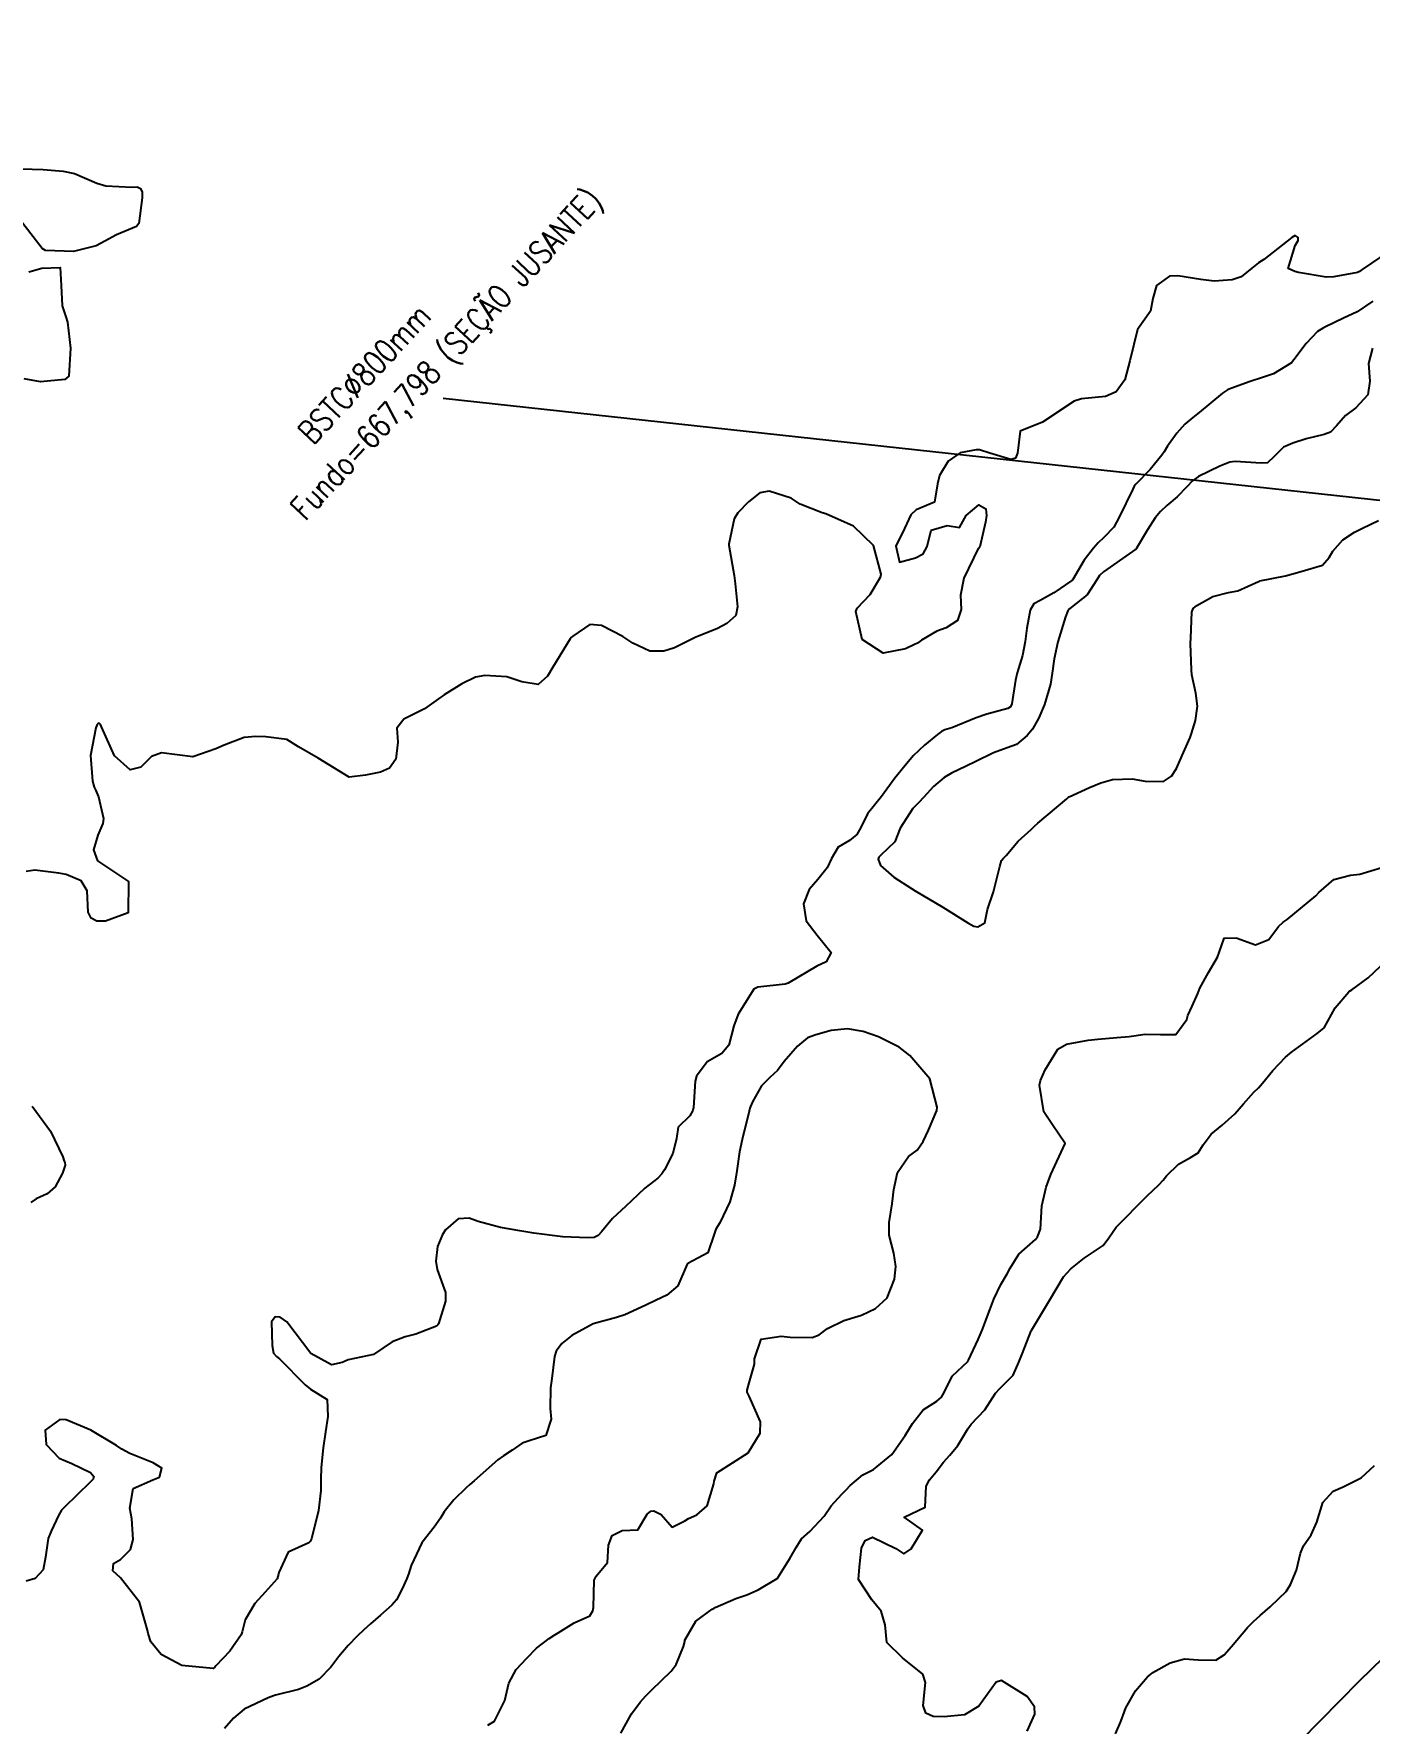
# Model space of a CAD drawing. Header units: metres. Extents: x 298520 to 308411, y 7433745 to 7450750.
# Drawn here: x 300612.4 to 300697.7, y 7446880.4 to 7446988.2 of the extents above; entities that cross this region are included whole.
import ezdxf

# ---------------------------------------------------------------- set-up
doc = ezdxf.new("R2010")
doc.units = ezdxf.units.M
doc.header["$LTSCALE"] = 10
doc.linetypes.add('CONTINUO', pattern=[0])
for name, color, linetype in [('Curvas de Nivel 1m', 11, 'Continuous'), ('Curvas de Nivel 5m', 15, 'Continuous'), ('Linha Férrea', 251, 'TRACKS'), ('TEXTO', 45, 'Continuous')]:
    doc.layers.add(name, color=color, linetype=linetype)
doc.styles.add('ROMANS', font='romans', dxfattribs={"height": 0.2})
doc.linetypes.add('TRACKS', pattern='A,0.15,[130,ltypeshp.shx,S=0.25,R=0,X=0,Y=0],0.15', length=0.3)

msp = doc.modelspace()

# ---------------------------------------------------------------- linework, layer by layer
at = {"layer": 'Curvas de Nivel 1m', "flags": 128}
for points, elevation in [([(300698.96, 7446974.33), (300697.24, 7446973.16), (300697.07, 7446973.03), (300696.95, 7446972.97), (300695.44, 7446972.68), (300694.95, 7446972.67), (300693.18, 7446972.97), (300692.95, 7446973.02), (300692.52, 7446973.21), (300692.97, 7446974.68), (300693.16, 7446975.01), (300693.16, 7446975.2), (300692.97, 7446975.32), (300692.76, 7446975.2), (300690.96, 7446973.8), (300690.62, 7446973.57), (300690.19, 7446973.24), (300689.51, 7446972.68), (300688.94, 7446972.5), (300687.79, 7446972.42), (300686.94, 7446972.51), (300685.48, 7446972.75), (300684.94, 7446972.72), (300684.11, 7446972.14), (300683.87, 7446971.31), (300683.73, 7446970.5), (300682.9, 7446969.32), (300682.41, 7446967.33), (300682.08, 7446966.12), (300681.54, 7446965.34), (300680.85, 7446965.05), (300679.33, 7446964.89), (300678.85, 7446964.74), (300676.83, 7446963.4), (300675.41, 7446962.83), (300675.24, 7446961.42), (300675.11, 7446961.11), (300674.8, 7446961.02), (300673.47, 7446961.43), (300672.81, 7446961.65), (300672.6, 7446961.65), (300671.58, 7446961.46), (300670.8, 7446960.91), (300670.26, 7446960), (300670.12, 7446959.48), (300669.94, 7446958.31), (300668.77, 7446957.82), (300668.42, 7446957.5), (300667.9, 7446956.35), (300667.46, 7446955.51), (300667.7, 7446954.48), (300668.73, 7446954.75), (300669.2, 7446955.01), (300669.46, 7446955.48), (300669.72, 7446956.51), (300670.75, 7446956.82), (300671.52, 7446956.69), (300671.95, 7446957.45), (300672.77, 7446958.13), (300673.21, 7446957.87), (300673.26, 7446957.44), (300673.18, 7446957.02), (300672.82, 7446955.44), (300672.78, 7446955.39), (300672.73, 7446955.35), (300671.8, 7446953.45), (300671.6, 7446952.36), (300671.63, 7446951.46), (300671.4, 7446950.74), (300670.68, 7446950.28), (300670.08, 7446950.07), (300669.11, 7446949.49), (300668.84, 7446949.31), (300668.66, 7446949.21), (300668.09, 7446948.93), (300666.65, 7446948.67), (300665.31, 7446949.53), (300664.9, 7446951.33), (300665, 7446951.54), (300665.83, 7446952.4), (300666.49, 7446953.52), (300666.53, 7446953.7), (300666.04, 7446955.53), (300664.75, 7446956.78), (300663, 7446957.56), (300662.76, 7446957.62), (300661.36, 7446958.18), (300660.77, 7446958.55), (300659.37, 7446959.01), (300658.78, 7446958.9), (300658.06, 7446958.33), (300657.37, 7446957.62), (300657.15, 7446957.23), (300656.81, 7446955.63), (300656.81, 7446955.55), (300657.15, 7446953.63), (300657.21, 7446953.12), (300657.35, 7446951.62), (300657.24, 7446951.07), (300656.68, 7446950.56), (300656.08, 7446950.23), (300654.66, 7446949.66), (300653.32, 7446949.01), (300652.65, 7446948.79), (300651.75, 7446948.79), (300650.66, 7446949.31), (300650.04, 7446949.72), (300648.67, 7446950.42), (300647.92, 7446950.49), (300646.84, 7446949.75), (300646.74, 7446949.67), (300646.66, 7446949.58), (300645.56, 7446947.77), (300645.22, 7446947.19), (300644.63, 7446946.67), (300643.58, 7446946.84), (300642.63, 7446947.16), (300641.22, 7446947.24), (300640.63, 7446947.12), (300639.75, 7446946.71), (300638.62, 7446946.01), (300638.53, 7446945.94), (300638.41, 7446945.85), (300637.36, 7446945.11), (300636.61, 7446944.72), (300636.04, 7446944.44), (300635.6, 7446943.88), (300635.67, 7446942.97), (300635.53, 7446941.89), (300635.14, 7446941.32), (300634.56, 7446941.07), (300633.59, 7446940.88), (300632.56, 7446940.75), (300630.57, 7446941.95), (300629.31, 7446942.69), (300628.58, 7446943.15), (300627.24, 7446943.33), (300626.59, 7446943.34), (300625.86, 7446943.28), (300624.58, 7446942.78), (300624.04, 7446942.56), (300622.57, 7446942.04), (300620.58, 7446942.31), (300619.93, 7446942.07), (300619.26, 7446941.39), (300618.56, 7446941.22), (300617.56, 7446942.1), (300616.74, 7446943.96), (300616.67, 7446944.11), (300616.59, 7446944.19), (300616.52, 7446944.18), (300616.46, 7446944.11), (300616.37, 7446943.9), (300616.03, 7446942.12), (300616.17, 7446940.49), (300616.28, 7446940.11), (300616.36, 7446939.93), (300616.54, 7446939.49), (300616.87, 7446938.11), (300616.83, 7446937.79), (300616.51, 7446937.04), (300616.23, 7446936.11), (300616.49, 7446935.4), (300618.47, 7446934.09), (300618.45, 7446932.09), (300616.99, 7446931.56), (300616.45, 7446931.55), (300616.08, 7446931.74), (300615.89, 7446932.12), (300615.82, 7446933.48), (300615.44, 7446934.13), (300614.48, 7446934.53), (300614.02, 7446934.61), (300612.48, 7446934.81), (300611.92, 7446934.73)], 669), ([(300697.93, 7446971.14), (300696.92, 7446970.45), (300696.04, 7446970.04), (300694.91, 7446969.49), (300694.7, 7446969.38), (300694.39, 7446969.19), (300693.66, 7446968.43), (300692.88, 7446967.39), (300692.72, 7446967.2), (300691.59, 7446966.5), (300690.87, 7446966.27), (300690.1, 7446966), (300688.86, 7446965.55), (300688.64, 7446965.47), (300688.32, 7446965.26), (300686.84, 7446964.03), (300686.42, 7446963.7), (300685.92, 7446963.29), (300685.41, 7446962.71), (300684.81, 7446961.87), (300684.59, 7446961.52), (300684.46, 7446961.3), (300683.71, 7446960.39), (300682.78, 7446959.46), (300682.69, 7446959.32), (300682.59, 7446959.13), (300681.73, 7446957.34), (300681.38, 7446956.71), (300680.74, 7446956.04), (300680.38, 7446955.71), (300680.09, 7446955.36), (300679.5, 7446954.59), (300678.77, 7446953.37), (300678.75, 7446953.33), (300678.71, 7446953.3), (300677.56, 7446952.52), (300676.69, 7446952.02), (300676.28, 7446951.82), (300676.04, 7446951.41), (300675.83, 7446950.25), (300675.73, 7446949.41), (300675.55, 7446948.51), (300675.22, 7446947.41), (300675.11, 7446946.94), (300674.87, 7446945.42), (300674.79, 7446945.24), (300674.61, 7446945.12), (300673.27, 7446944.76), (300672.6, 7446944.54), (300671.03, 7446943.9), (300670.6, 7446943.76), (300670.39, 7446943.67), (300670.12, 7446943.47), (300669.29, 7446942.78), (300668.58, 7446942.1), (300668.06, 7446941.5), (300667.39, 7446940.68), (300666.54, 7446939.52), (300665.65, 7446938.41), (300665.22, 7446937.53), (300664.97, 7446937.09), (300664.51, 7446936.71), (300663.78, 7446936.28), (300663.36, 7446935.55), (300663.08, 7446934.96), (300662.48, 7446934.22), (300661.93, 7446933.57), (300661.56, 7446932.67), (300661.73, 7446931.57), (300662.44, 7446930.67), (300663.34, 7446929.55), (300663.02, 7446928.95), (300662.41, 7446928.69), (300660.58, 7446927.59), (300660.4, 7446927.53), (300658.66, 7446927.35), (300658.4, 7446927.22), (300657.4, 7446925.62), (300657.12, 7446924.88), (300656.8, 7446923.63), (300656.35, 7446923.1), (300655.42, 7446922.57), (300654.73, 7446921.66), (300654.65, 7446921.33), (300654.54, 7446919.66), (300654.5, 7446919.46), (300654.3, 7446919.13), (300653.56, 7446918.4), (300653.45, 7446917.67), (300653.22, 7446916.73), (300652.7, 7446915.68), (300652.52, 7446915.42), (300652.26, 7446915.15), (300651.43, 7446914.5), (300650.59, 7446913.7), (300650.23, 7446913.35), (300649.37, 7446912.57), (300648.67, 7446911.73), (300648.46, 7446911.48), (300648.21, 7446911.37), (300647.8, 7446911.33), (300646.21, 7446911.4), (300644.35, 7446911.64), (300644.21, 7446911.66), (300643.46, 7446911.79), (300642.21, 7446912), (300640.79, 7446912.39), (300640.22, 7446912.59), (300639.51, 7446912.55), (300638.71, 7446911.85), (300638.51, 7446911.55), (300638.2, 7446910.78), (300638.1, 7446909.85), (300638.18, 7446909.31), (300638.71, 7446907.84), (300638.7, 7446907.3), (300638.25, 7446905.85), (300638.22, 7446905.78), (300638.14, 7446905.71), (300636.81, 7446905.19), (300636.13, 7446905.02), (300635.3, 7446904.71), (300634.11, 7446903.9), (300632.49, 7446903.54), (300632.11, 7446903.37), (300631.42, 7446903.24), (300630.11, 7446903.95), (300628.57, 7446905.97), (300628.15, 7446906.27), (300627.82, 7446906.3), (300627.6, 7446905.98), (300627.63, 7446904.46), (300627.73, 7446903.97), (300627.91, 7446903.77), (300628.11, 7446903.61), (300629.75, 7446901.95), (300630.09, 7446901.68), (300631.16, 7446901.01), (300631.2, 7446899.93), (300631.04, 7446898.95), (300630.9, 7446897.94), (300630.76, 7446896.67), (300630.75, 7446895.94), (300630.74, 7446895.21), (300630.6, 7446893.94), (300630.16, 7446892.13), (300630.07, 7446891.95), (300629.97, 7446891.86), (300628.66, 7446891.27), (300628.07, 7446889.97), (300628.05, 7446889.87), (300627.95, 7446889.57), (300627.2, 7446888.71), (300626.53, 7446887.99), (300625.91, 7446886.95), (300625.73, 7446886.18), (300625.66, 7446886), (300624.94, 7446884.96), (300624.05, 7446884.02), (300623.97, 7446883.93), (300623.88, 7446883.85), (300621.88, 7446884.04), (300620.56, 7446884.73), (300619.9, 7446885.55), (300619.71, 7446886.07), (300619.68, 7446886.3), (300619.16, 7446888.08), (300617.95, 7446889.63), (300617.47, 7446890.09), (300617.51, 7446890.54), (300617.96, 7446890.8), (300618.6, 7446891.45), (300618.77, 7446892.08), (300618.67, 7446893.41), (300618.55, 7446894.08), (300618.76, 7446895.34), (300620.02, 7446895.9), (300620.45, 7446896.06), (300620.6, 7446896.64), (300620.03, 7446896.97), (300618.55, 7446897.57), (300618.04, 7446897.85), (300617.7, 7446898.09), (300616.06, 7446899.06), (300614.48, 7446899.72), (300614.07, 7446899.74), (300613.15, 7446899.05), (300613.21, 7446898.15), (300614.03, 7446897.28), (300614.84, 7446896.94), (300616.03, 7446896.35), (300616.24, 7446896.11), (300616.2, 7446895.93), (300616.02, 7446895.75), (300614.35, 7446894.13), (300614.19, 7446893.95), (300613.99, 7446893.61), (300613.52, 7446892.61), (300613.34, 7446892.15), (300613.16, 7446890.95), (300613.02, 7446890.15), (300612.51, 7446889.59), (300611.94, 7446889.43)], 668), ([(300697.9, 7446968.14), (300697.65, 7446967.15), (300697.73, 7446966.02), (300697.61, 7446965.15), (300696.84, 7446964.32), (300696.18, 7446963.83), (300695.6, 7446963.17), (300695.22, 7446962.78), (300694.82, 7446962.62), (300693.67, 7446962.34), (300692.82, 7446962.06), (300692.22, 7446961.81), (300691.62, 7446961.22), (300691.2, 7446960.82), (300690.8, 7446960.79), (300689.14, 7446960.9), (300688.8, 7446960.85), (300688.15, 7446960.61), (300686.79, 7446959.95), (300686.4, 7446959.67), (300686.05, 7446959.29), (300685.42, 7446958.65), (300684.77, 7446958.08), (300684.36, 7446957.71), (300684.03, 7446957.31), (300683.54, 7446956.53), (300682.81, 7446955.32), (300682.78, 7446955.27), (300682.73, 7446955.25), (300682.57, 7446955.16), (300680.72, 7446953.85), (300680.46, 7446953.61), (300680.3, 7446953.35), (300679.68, 7446952.38), (300678.69, 7446951.59), (300678.56, 7446951.5), (300678.44, 7446951.37), (300678.29, 7446950.98), (300677.81, 7446949.38), (300677.57, 7446948.3), (300677.44, 7446947.39), (300677.33, 7446946.69), (300676.96, 7446945.39), (300676.6, 7446944.53), (300676.19, 7446943.81), (300675.86, 7446943.41), (300675.16, 7446942.84), (300674.58, 7446942.62), (300673.7, 7446942.31), (300672.58, 7446941.75), (300671.96, 7446941.45), (300671.02, 7446941.01), (300670.56, 7446940.73), (300669.87, 7446940.16), (300669.26, 7446939.48), (300668.92, 7446939.1), (300668.54, 7446938.75), (300667.75, 7446937.5), (300667.4, 7446936.62), (300666.5, 7446935.76), (300666.37, 7446935.64), (300666.33, 7446935.52), (300666.49, 7446935.11), (300667.33, 7446934.36), (300668.47, 7446933.63), (300668.7, 7446933.49), (300670.46, 7446932.44), (300672.07, 7446931.45), (300672.45, 7446931.24), (300672.7, 7446931.19), (300673.14, 7446931.44), (300673.31, 7446932.29), (300673.69, 7446933.43), (300674.11, 7446935.05), (300674.22, 7446935.42), (300674.34, 7446935.57), (300674.5, 7446935.74), (300675.27, 7446936.66), (300676.11, 7446937.4), (300676.32, 7446937.61), (300676.53, 7446937.82), (300678.39, 7446939.37), (300678.47, 7446939.44), (300678.54, 7446939.49), (300679.83, 7446940.09), (300680.56, 7446940.38), (300681.31, 7446940.59), (300682.56, 7446940.65), (300683.38, 7446940.5), (300684.56, 7446940.46), (300685.06, 7446940.8), (300685.39, 7446941.29), (300685.74, 7446942.13), (300686.25, 7446943.28), (300686.35, 7446943.53), (300686.6, 7446944.36), (300686.73, 7446945.28), (300686.63, 7446946.11), (300686.37, 7446947.28), (300686.34, 7446947.59), (300686.28, 7446949.28), (300686.3, 7446949.65), (300686.37, 7446951.28), (300686.45, 7446951.52), (300686.69, 7446951.71), (300687.7, 7446952.27), (300688.7, 7446952.54), (300689.3, 7446952.65), (300690.63, 7446953.23), (300690.68, 7446953.26), (300690.71, 7446953.28), (300692.34, 7446953.59), (300692.72, 7446953.7), (300693.41, 7446953.89), (300694.72, 7446954.27), (300695.13, 7446954.77), (300695.37, 7446955.17), (300696.01, 7446955.9), (300696.75, 7446956.39), (300697.27, 7446956.64), (300698.28, 7446957.14)], 667), ([(300649.9, 7446879.71), (300650.59, 7446880.96), (300651.13, 7446881.7), (300651.47, 7446882.08), (300651.86, 7446882.47), (300653.12, 7446883.67), (300653.44, 7446884.11), (300653.9, 7446885.26), (300653.98, 7446885.58), (300654, 7446885.66), (300654.7, 7446886.87), (300655.74, 7446887.64), (300655.86, 7446887.7), (300655.92, 7446887.73), (300657.25, 7446888.31), (300657.94, 7446888.54), (300658.68, 7446888.87), (300659.88, 7446889.59), (300659.92, 7446889.62), (300659.95, 7446889.67), (300660.69, 7446890.86), (300661.09, 7446891.58), (300661.44, 7446892.12), (300661.98, 7446892.59), (300662.88, 7446893.56), (300663.33, 7446894.22), (300664.01, 7446894.98), (300664.3, 7446895.25), (300664.55, 7446895.53), (300665.35, 7446896.21), (300666.03, 7446896.55), (300667.21, 7446897.5), (300668.06, 7446898.71), (300668.35, 7446899.2), (300668.52, 7446899.49), (300669.2, 7446900.36), (300670.08, 7446900.91), (300670.39, 7446901.16), (300670.54, 7446901.47), (300671.06, 7446902.51), (300672.06, 7446903.45), (300672.09, 7446903.48), (300672.11, 7446903.53), (300672.72, 7446904.85), (300672.98, 7446905.44), (300673.47, 7446906.74), (300673.72, 7446907.43), (300674.17, 7446908.36), (300674.57, 7446909.03), (300674.77, 7446909.41), (300675.31, 7446910.3), (300676.21, 7446911.09), (300676.38, 7446911.23), (300676.52, 7446911.4), (300676.71, 7446911.89), (300676.78, 7446913.39), (300677.07, 7446914.57), (300677.37, 7446915.38), (300678.28, 7446917.37), (300677.47, 7446918.56), (300676.91, 7446919.39), (300676.63, 7446921.09), (300676.71, 7446921.39), (300677.01, 7446922.06), (300677.81, 7446923.38), (300678.36, 7446923.7), (300679.75, 7446923.96), (300680.36, 7446924.02), (300681.58, 7446924.12), (300682.36, 7446924.19), (300683.38, 7446924.33), (300684.36, 7446924.32), (300685.35, 7446924.31), (300686.04, 7446925.28), (300686.12, 7446925.54), (300686.39, 7446926.12), (300686.74, 7446926.93), (300686.88, 7446927.27), (300687.42, 7446928.27), (300688, 7446929.26), (300688.12, 7446929.56), (300688.44, 7446930.47), (300689.19, 7446930.49), (300690.44, 7446930.05), (300691.28, 7446930.39), (300691.89, 7446931.22), (300692.19, 7446931.48), (300692.46, 7446931.66), (300694.29, 7446933.18), (300694.47, 7446933.38), (300695.44, 7446934.21), (300696.49, 7446934.48), (300697.09, 7446934.55), (300698.49, 7446934.98)], 668), ([(300675.84, 7446879.85), (300676.33, 7446880.92), (300676.31, 7446881.4), (300675.86, 7446882.05), (300674.21, 7446883.07), (300673.87, 7446882.97), (300672.77, 7446881.44), (300671.85, 7446880.89), (300670.55, 7446880.76), (300669.85, 7446880.78), (300669.37, 7446881), (300669.21, 7446881.48), (300669.35, 7446882.96), (300669.18, 7446883.48), (300667.89, 7446884.53), (300666.88, 7446885.51), (300666.79, 7446886.63), (300666.53, 7446887.51), (300665.93, 7446888.23), (300665.08, 7446889.53), (300665.15, 7446890.34), (300665.27, 7446891.53), (300665.5, 7446892.01), (300665.98, 7446892.22), (300667.46, 7446891.51), (300667.97, 7446891.17), (300668.45, 7446891.49), (300669.17, 7446892.67), (300667.99, 7446893.5), (300669.34, 7446894.14), (300669.4, 7446895.48), (300669.61, 7446895.89), (300670.03, 7446896.4), (300670.5, 7446897.01), (300670.92, 7446897.46), (300671.43, 7446898.08), (300672.06, 7446899.15), (300672.27, 7446899.45), (300673.15, 7446900.36), (300673.83, 7446901.42), (300674.1, 7446901.73), (300674.95, 7446902.57), (300675.32, 7446903.41), (300675.55, 7446903.98), (300676.11, 7446905.4), (300676.14, 7446905.47), (300677.29, 7446907.39), (300678.18, 7446908.84), (300678.64, 7446909.37), (300679.5, 7446910.05), (300680.2, 7446910.5), (300680.7, 7446910.85), (300681.06, 7446911.34), (300681.54, 7446912.02), (300682.23, 7446912.73), (300682.82, 7446913.32), (300683.52, 7446914.03), (300684.25, 7446914.73), (300684.54, 7446915.02), (300684.75, 7446915.3), (300685.52, 7446916.04), (300686.27, 7446916.46), (300686.78, 7446916.77), (300687.08, 7446917.27), (300687.6, 7446917.96), (300688.3, 7446918.53), (300689.12, 7446919.25), (300689.67, 7446919.89), (300690.32, 7446920.63), (300690.63, 7446920.92), (300690.88, 7446921.22), (300691.53, 7446922.03), (300692.35, 7446922.87), (300692.73, 7446923.2), (300694.36, 7446924.38), (300694.81, 7446924.74), (300695.05, 7446925.17), (300695.52, 7446926.03), (300696.4, 7446927.05), (300696.47, 7446927.1), (300696.58, 7446927.16), (300697.63, 7446927.93), (300698.42, 7446928.68)], 669), ([(300641.42, 7446880.23), (300641.84, 7446880.49), (300642.5, 7446881.8), (300642.75, 7446882.91), (300643.21, 7446883.79), (300643.89, 7446884.5), (300644.52, 7446885.14), (300645.33, 7446885.77), (300645.68, 7446885.99), (300645.91, 7446886.13), (300646.93, 7446886.76), (300647.92, 7446887.21), (300648.12, 7446887.53), (300648.16, 7446887.73), (300648.2, 7446889.48), (300648.32, 7446889.73), (300649.06, 7446890.62), (300649.12, 7446891.72), (300649.35, 7446892.34), (300649.98, 7446892.66), (300650.99, 7446892.69), (300651.59, 7446893.69), (300651.81, 7446893.88), (300652, 7446893.91), (300652.48, 7446893.68), (300653.18, 7446892.87), (300653.99, 7446893.28), (300654.22, 7446893.43), (300654.75, 7446893.65), (300655.42, 7446894.23), (300655.84, 7446895.64), (300655.86, 7446895.8), (300656.03, 7446896.33), (300658.04, 7446897.61), (300658.79, 7446898.87), (300658.82, 7446899.6), (300658.09, 7446901.24), (300657.96, 7446901.48), (300657.96, 7446901.61), (300658.1, 7446902.08), (300658.43, 7446903.28), (300658.44, 7446903.61), (300658.86, 7446904.87), (300660.14, 7446905.07), (300660.72, 7446905), (300662.13, 7446904.98), (300662.56, 7446905.14), (300663.1, 7446905.56), (300664.15, 7446906.06), (300665.27, 7446906.41), (300666.16, 7446906.83), (300666.9, 7446907.51), (300667.38, 7446908.71), (300667.47, 7446909.5), (300667.33, 7446910.37), (300667.03, 7446911.51), (300667.03, 7446912.31), (300667.22, 7446913.51), (300667.33, 7446914.42), (300667.58, 7446915.5), (300668.27, 7446916.54), (300668.83, 7446916.93), (300669.21, 7446917.48), (300669.55, 7446918.22), (300670.08, 7446919.47), (300670.11, 7446919.67), (300669.63, 7446921.48), (300668.35, 7446922.98), (300668.07, 7446923.22), (300667.67, 7446923.5), (300666.36, 7446924.18), (300665.37, 7446924.52), (300664.37, 7446924.69), (300663.34, 7446924.58), (300662.36, 7446924.3), (300661.83, 7446924.1), (300661.19, 7446923.58), (300660.34, 7446922.59), (300659.9, 7446922.03), (300659.43, 7446921.6), (300658.88, 7446921.05), (300658.31, 7446920.01), (300658.19, 7446919.73), (300658.15, 7446919.61), (300658.1, 7446919.42), (300657.66, 7446917.62), (300657.48, 7446916.83), (300657.3, 7446915.62), (300657.17, 7446914.7), (300656.86, 7446913.63), (300656.22, 7446912.3), (300655.97, 7446911.89), (300655.88, 7446911.64), (300655.46, 7446910.38), (300654.18, 7446909.71), (300654.15, 7446909.69), (300654.14, 7446909.66), (300653.55, 7446908.28), (300652.85, 7446907.67), (300652.16, 7446907.36), (300651.5, 7446907.04), (300650.15, 7446906.42), (300649.62, 7446906.25), (300648.14, 7446905.84), (300647.9, 7446905.73), (300646.78, 7446905.1), (300646.13, 7446904.59), (300645.77, 7446904.11), (300645.67, 7446903.76), (300645.5, 7446902.36), (300645.42, 7446901.77), (300645.4, 7446900.45), (300645.45, 7446899.77), (300645.11, 7446898.71), (300644.05, 7446898.37), (300643.61, 7446898.22), (300642.97, 7446897.79), (300642.41, 7446897.43), (300642.04, 7446897.16), (300640.53, 7446895.82), (300640.26, 7446895.59), (300640.02, 7446895.38), (300639.23, 7446894.61), (300638.63, 7446893.84), (300638.38, 7446893.45), (300637.98, 7446892.87), (300637.2, 7446891.86), (300636.51, 7446890.42), (300636.34, 7446889.87), (300636.24, 7446889.59), (300635.94, 7446888.93), (300635.57, 7446888.24), (300635.27, 7446887.89), (300634.55, 7446887.26), (300633.91, 7446886.7), (300633.49, 7446886.32), (300633.06, 7446885.91), (300632.49, 7446885.32), (300631.89, 7446884.62), (300631.38, 7446883.93), (300630.64, 7446883.17), (300629.86, 7446882.71), (300629.31, 7446882.5), (300627.86, 7446882.15), (300627.72, 7446882.11), (300627.38, 7446881.98), (300625.85, 7446881.24), (300625.17, 7446880.68), (300624.59, 7446880.01)], 667), ([(300612.31, 7446919.74), (300613.48, 7446918.15), (300614.27, 7446916.5), (300614.36, 7446916.23), (300614.4, 7446916.14), (300614.43, 7446915.97), (300614.25, 7446915.47), (300613.79, 7446914.6), (300613.28, 7446914.15), (300612.56, 7446913.83), (300612.23, 7446913.59)], 669)]:
    msp.add_lwpolyline(points, dxfattribs=dict(at, elevation=elevation))
at = {"layer": 'Curvas de Nivel 5m', "elevation": 670, "flags": 128}
for points in [[(300611.61, 7446979.58), (300613.02, 7446979.53), (300614.3, 7446979.43), (300615.01, 7446979.29), (300616.45, 7446978.67), (300617.01, 7446978.49), (300618.68, 7446978.42), (300619.01, 7446978.43), (300619.23, 7446978.32), (300619.33, 7446978.09), (300619.34, 7446977.74), (300619.13, 7446976.09), (300618.97, 7446975.89), (300617.7, 7446975.36), (300616.96, 7446974.97), (300616.41, 7446974.66), (300614.95, 7446974.3), (300613.17, 7446974.37), (300612.96, 7446974.5), (300611.66, 7446976.17)], [(300612.11, 7446973), (300612.94, 7446973.25), (300614.1, 7446973.29), (300614.16, 7446972.14), (300614.22, 7446970.83), (300614.47, 7446970.14), (300614.57, 7446969.8), (300614.75, 7446968.13), (300614.65, 7446966.34), (300614.39, 7446966.14), (300612.85, 7446965.98), (300611.8, 7446966.17)], [(300681.5, 7446879.67), (300681.84, 7446880.46), (300682.07, 7446881.11), (300682.15, 7446881.33), (300682.77, 7446882.42), (300683.54, 7446883.31), (300683.72, 7446883.47), (300683.88, 7446883.58), (300684.98, 7446884.2), (300685.89, 7446884.47), (300686.77, 7446884.39), (300687.89, 7446884.37), (300688.44, 7446884.71), (300688.9, 7446885.25), (300689.92, 7446886.47), (300690.3, 7446886.85), (300690.72, 7446887.22), (300691.36, 7446887.79), (300691.93, 7446888.31), (300692.38, 7446888.77), (300692.67, 7446889.2), (300693.04, 7446890.12), (300693.31, 7446891.2), (300693.5, 7446891.67), (300693.98, 7446892.38), (300694.34, 7446893.18), (300694.74, 7446894.45), (300695.39, 7446895.17), (300696.03, 7446895.45), (300697.17, 7446896.01), (300698.04, 7446896.8)]]:
    msp.add_lwpolyline(points, dxfattribs=at)
at = {"layer": 'Linha Férrea', "flags": 128}
msp.add_lwpolyline([(298729.26, 7450749.95), (298734.81, 7450730.65), (298742.34, 7450703.45), (298750.12, 7450676.24), (298757.89, 7450649.2), (298765.19, 7450623.71), (298769.98, 7450606.42), (298776.49, 7450583.29), (298783.06, 7450560.25), (298788.16, 7450542.21), (298793.82, 7450521.58), (298798.12, 7450506.61), (298804.39, 7450484.42), (298809.29, 7450466.84), (298814.55, 7450448.86), (298819.56, 7450431.22), (298826.27, 7450408.65), (298831.93, 7450389.31), (298837.13, 7450370.78), (298842.09, 7450352.4), (298847.8, 7450331.82), (298852.15, 7450316.41), (298858.34, 7450294.77), (298862.97, 7450278.96), (298867.95, 7450260.09), (298870.92, 7450249.95), (298873.72, 7450238.98), (298878.36, 7450222.7), (298882.03, 7450210.36), (298885.6, 7450197.65), (298890.19, 7450181.05), (298894.64, 7450166.01), (298898.99, 7450149.81), (298904.36, 7450131.79), (298908.12, 7450117.71), (298911.93, 7450103.95), (298916.1, 7450089.04), (298920.55, 7450073.4), (298923.21, 7450064.32), (298926.47, 7450052.58), (298930.32, 7450038.96), (298934.72, 7450023.22), (298938.25, 7450011.62), (298941.51, 7449999.19), (298944.4, 7449989.65), (298947.7, 7449977.68), (298952.33, 7449961.49), (298956.97, 7449946.58), (298961.92, 7449929.02), (298965.91, 7449915.26), (298970.08, 7449900.9), (298973.94, 7449887.79), (298977.79, 7449874.85), (298981.55, 7449862.47), (298986.37, 7449847.2), (298989.85, 7449836.37), (298994.58, 7449822.34), (298999.44, 7449807.29), (299004.07, 7449794.27), (299008.7, 7449781.66), (299013.06, 7449770.33), (299018.29, 7449757.72), (299022.32, 7449748.04), (299026.82, 7449737.63), (299031.86, 7449726.85), (299036.81, 7449716.9), (299043.1, 7449705.2), (299047.82, 7449696.53), (299054.33, 7449685.57), (299060.66, 7449675.85), (299069.47, 7449663.1), (299077.54, 7449652.87), (299085.43, 7449643.34), (299089.83, 7449637.78), (299098.73, 7449628.56), (299107.99, 7449618.79), (299117.44, 7449610.03), (299127.08, 7449601.22), (299138.45, 7449591.78), (299150.41, 7449582.65), (299162.78, 7449573.98), (299174, 7449567), (299185.96, 7449560.3), (299199.7, 7449553.22), (299213.25, 7449547.02), (299227.03, 7449541.5), (299242, 7449536.52), (299258.42, 7449531.83), (299277.22, 7449527.81), (299295.93, 7449525.03), (299311.59, 7449523.57), (299326.88, 7449522.88), (299340.97, 7449522.75), (299353.57, 7449523.11), (299369.27, 7449524.07), (299382.83, 7449525.21), (299396.61, 7449526.72), (299414.18, 7449529.5), (299430.97, 7449532.6), (299440.14, 7449534.84), (299451.09, 7449537.49), (299469.67, 7449542.92), (299486.96, 7449547.76), (299510.38, 7449554.83), (299531.41, 7449561.04), (299544.9, 7449564.89), (299559.19, 7449569.07), (299590.2, 7449576.67), (299616.42, 7449582.26), (299645.03, 7449585.8), (299675.25, 7449587.64), (299705.52, 7449586.26), (299732.88, 7449582.83), (299762.58, 7449576.09), (299791.89, 7449566.94), (299816.22, 7449556.9), (299840.77, 7449544.78), (299859.68, 7449534.39), (299878.53, 7449521.31), (299897.38, 7449507.14), (299919.54, 7449486.99), (299927.66, 7449478.63), (299947.13, 7449456.96), (299961.5, 7449437.96), (299971.14, 7449424.78), (299981.87, 7449408.32), (299997.59, 7449383.68), (300016.23, 7449354.96), (300035.86, 7449324.69), (300055.14, 7449295.59), (300073.23, 7449268.4), (300085.87, 7449249.95), (300089.5, 7449244.78), (300101.21, 7449227.65), (300111.2, 7449214.14), (300124.75, 7449194.74), (300135.91, 7449179.76), (300148.3, 7449162.13), (300160.8, 7449144.57), (300173.13, 7449128.48), (300185.52, 7449112.09), (300198.4, 7449095.76), (300207.46, 7449083.98), (300220.09, 7449068.52), (300233.47, 7449051.74), (300246.78, 7449035.35), (300263.48, 7449015.08), (300277.53, 7448998.44), (300292.81, 7448981.5), (300306.69, 7448964.86), (300324.62, 7448944.39), (300340.4, 7448926.52), (300357.9, 7448907.84), (300372.75, 7448891.82), (300392.04, 7448871.05), (300410.72, 7448852.07), (300427.48, 7448834.14), (300439.25, 7448822.86), (300454.9, 7448806.53), (300473.45, 7448788.16), (300493.11, 7448768.81), (300511.71, 7448749.95), (300518.2, 7448743.61), (300525.67, 7448735.98), (300530.89, 7448730.36), (300538.14, 7448723.28), (300543.77, 7448717.62), (300548.92, 7448711.9), (300554.78, 7448706.09), (300562.44, 7448698.57), (300570.48, 7448690.2), (300580.06, 7448680.51), (300590.01, 7448670.63), (300599.1, 7448661.39), (300608.57, 7448651.7), (300616.68, 7448643.32), (300625.58, 7448633.86), (300633.62, 7448625.86), (300641.21, 7448617.86), (300649.58, 7448609.9), (300659.39, 7448599.72), (300667.39, 7448591.23), (300676.1, 7448582.78), (300683.87, 7448574.67), (300691.72, 7448567.15), (300703.33, 7448554.88), (300711.74, 7448546.35), (300718.09, 7448539.77), (300726.51, 7448530.98), (300733.15, 7448523.7), (300741.15, 7448514.42), (300747.43, 7448507.24), (300750.05, 7448504.02), (300758.17, 7448493.99), (300764.85, 7448485.24), (300772.25, 7448475.55), (300781.11, 7448462.86), (300788.18, 7448452.15), (300795.99, 7448439.11), (300802.71, 7448427.66), (300809.14, 7448414.66), (300814.96, 7448402.42), (300819.76, 7448391.6), (300824.72, 7448378.53), (300829.08, 7448366.59), (300833.25, 7448353.86), (300836.59, 7448342.44), (300839.82, 7448330.57), (300842.68, 7448317.91), (300845.76, 7448304.2), (300848.39, 7448291.17), (300849.93, 7448279.9), (300851.84, 7448266.76), (300852.63, 7448254.17), (300852.97, 7448249.95), (300853.72, 7448237.64), (300853.9, 7448226.07), (300854.16, 7448215.15), (300853.84, 7448203.83), (300853.6, 7448192.91), (300852.79, 7448182.25), (300851.99, 7448170.79), (300850.8, 7448159.3), (300849.22, 7448146.77), (300848.15, 7448135.49), (300846.96, 7448124.11), (300845.44, 7448113.55), (300844.22, 7448102.2), (300842.29, 7448090.39), (300840.98, 7448078.33), (300839.61, 7448068.39), (300838.21, 7448056.39), (300836.54, 7448045.17), (300835.02, 7448032.67), (300833.53, 7448020.34), (300832.28, 7448009.21), (300831.09, 7447998.64), (300829.87, 7447985.93), (300828.43, 7447973.71), (300826.55, 7447955.64), (300825.16, 7447943.39), (300824.99, 7447942.25), (300823.84, 7447930.96), (300822.66, 7447919.83), (300821.59, 7447909.07), (300820.24, 7447895.41), (300819.53, 7447885.93), (300818.68, 7447872.07), (300818.3, 7447858.8), (300817.93, 7447851.92), (300817.79, 7447841.86), (300817.93, 7447833.49), (300818.52, 7447815.84), (300820.36, 7447795.88), (300822.45, 7447776.73), (300825.92, 7447759), (300827.72, 7447750.22), (300828.69, 7447743.23), (300830.47, 7447731.54), (300833.75, 7447711.15), (300838.98, 7447681.97), (300842.16, 7447664.85), (300846.25, 7447643.57), (300856.9, 7447587.93), (300861.3, 7447564.71), (300863.73, 7447552.02), (300867.08, 7447534.8), (300870.25, 7447518.15), (300879.14, 7447471.41), (300882.72, 7447452.43), (300886.2, 7447433.44), (300890.62, 7447408.95), (300893.06, 7447394), (300894.89, 7447382.53), (300896.02, 7447374.92), (300897.06, 7447367.88), (300898.67, 7447355.2), (300899.88, 7447344.17), (300901.15, 7447328.57), (300902.42, 7447306.17), (300902.63, 7447290.93), (300902.64, 7447274.91), (300901.21, 7447249.81), (300899.89, 7447235.45), (300897.42, 7447214.97), (300896.24, 7447207.11, -0.017609), (300893.25, 7447191.07), (300890.79, 7447180.01), (300886.35, 7447162.34), (300883.12, 7447151.27), (300877.52, 7447133.87), (300873.86, 7447123.75), (300865.53, 7447103.06), (300859.82, 7447090.39), (300850.5, 7447071.41), (300846.31, 7447063.11), (300836.81, 7447045.83), (300827.66, 7447031.2), (300815.39, 7447013.01), (300803.07, 7446996.23), (300792.97, 7446983.25), (300781.45, 7446969.29), (300759.63, 7446945.43), (300748.36, 7446933.67), (300737.3, 7446922.45), (300720.18, 7446905.64), (300707.82, 7446893.56), (300697.06, 7446883.03), (300686.38, 7446872.22), (300676.51, 7446862.33), (300660.14, 7446845.84), (300651.99, 7446837.64), (300637.92, 7446823.84), (300624.1, 7446810.42), (300614.95, 7446801.57), (300610.11, 7446796.54), (300599.12, 7446785.64, 0.017844), (300588.78, 7446774.61), (300582.97, 7446768.6), (300572.81, 7446757.15), (300570.64, 7446754.42, -0.018804), (300566.87, 7446749.9, -0.021463), (300565.2, 7446747.77, 0.014089), (300560.74, 7446742.24), (300556.82, 7446737.07), (300549.02, 7446726.4), (300544.9, 7446720.15), (300542.99, 7446717.43), (300540.7, 7446714.01), (300534.52, 7446704.13), (300528.81, 7446694.78), (300525.37, 7446688.69), (300519.77, 7446678.44, 0.017217), (300513.56, 7446666.07), (300510.11, 7446659.47), (300505.35, 7446648.44), (300501.39, 7446638.95, 0.017957), (300498.45, 7446631.13), (300492.38, 7446614.65), (300488.09, 7446600.96), (300484.89, 7446590.08), (300482.45, 7446580.53), (300479.03, 7446566.17), (300475, 7446546.19), (300472.25, 7446530.08), (300469.72, 7446510.13), (300467.65, 7446494.09), (300465.34, 7446472.63), (300462.51, 7446448.28), (300460.59, 7446427.75), (300458.17, 7446403.46), (300455.72, 7446377.74), (300453.68, 7446357.58), (300451.18, 7446331.96), (300448.41, 7446302.91), (300446.1, 7446278.46), (300443.95, 7446255.99), (300443.33, 7446249.95), (300441.92, 7446236.03), (300439.71, 7446214.96), (300437.14, 7446189.66), (300434.77, 7446164.49), (300432.99, 7446145.94), (300427.67, 7446092.02), (300425.46, 7446069.07), (300422.05, 7446034.05), (300420.45, 7446017.74), (300416.95, 7445981.75), (300414.16, 7445952.95), (300410.69, 7445916.31), (300408.44, 7445891.81), (300405.72, 7445868.17), (300403.77, 7445842.74), (300401.65, 7445818.65), (300400.34, 7445806.14), (300399.88, 7445801.28), (300399.27, 7445794.56)], format="xyb", dxfattribs=at)
at = {"layer": 'TEXTO', "linetype": 'CONTINUO'}
msp.add_polyline3d([(300748.39, 7446952.96, 0), (300638.55, 7446964.92, 0)], dxfattribs=at)

# ---------------------------------------------------------------- texts
at = {"layer": 'TEXTO', "style": 'ROMANS', "width": 0.8}
for s, p in [('Fundo=667,798 (SEÇÃO JUSANTE)', (300629.76, 7446957.05)), ('BSTCØ800mm', (300630.25, 7446961.89))]:
    msp.add_text(s, height=1.5, rotation=47, dxfattribs=at).set_placement(p)

doc.saveas('drawing.dxf')
